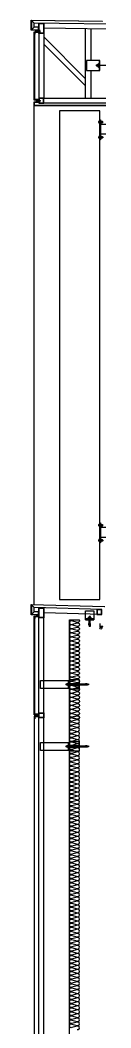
# Model space of a CAD drawing. Header units: millimetres. Extents: x 19868 to 801382, y -4805 to 85279.
# Drawn here: x 117258 to 117938, y 72079 to 82079 of the extents above; entities that cross this region are included whole.
import ezdxf

# ---------------------------------------------------------------- set-up
doc = ezdxf.new("R2010")
doc.units = ezdxf.units.MM
doc.header["$LTSCALE"] = 250
for name, pattern in [('CENTER', [50.8, 31.75, -6.35, 6.35, -6.35]), ('HIDDEN', [9.525, 6.35, -3.175]), ('HIDDEN2', [4.7625, 3.175, -1.5875])]:
    doc.linetypes.add(name, pattern=pattern)
for name, color, linetype in [('0-Sheet', 7, 'Continuous'), ('4', 4, 'Continuous'), ('A-ELE-4', 4, 'Continuous'), ('A-ELE-8', 8, 'Continuous'), ('A-ETC-8', 8, 'Continuous'), ('A-FIN', 6, 'Continuous'), ('A-FIN-9', 7, 'Continuous'), ('EXTRUSION', 7, 'Continuous'), ('fastener', 1, 'Continuous'), ('ISL', 251, 'Continuous'), ('S-TEEL', 4, 'Continuous'), ('SCREW', 1, 'Continuous')]:
    doc.layers.add(name, color=color, linetype=linetype)
pattern_1 = [(270, (11420.6058, 659.6988), (1.5875, -1.5875), [1.5875, -1.5875])]

# ---------------------------------------------------------------- blocks, each defined once
blk = doc.blocks.new('A$C632c858f')
at = {"layer": 'A-ETC-8'}
blk.add_arc((-3, 0), 24, 341.8248, 18.1752, dxfattribs=at)
blk.add_ellipse((34, 0), major_axis=(7.59, 0), ratio=0.987937, dxfattribs=at)
blk = doc.blocks.new('A$Cae507117')
at = {"layer": 'A-ETC-8'}
for points in [[(-50, 0), (-50, -50), (0, -50), (0, 0)], [(-46.8, -3.2), (-46.8, -46.8), (-3.2, -46.8), (-3.2, -3.2)]]:
    blk.add_lwpolyline(points, close=True, dxfattribs=at)
blk = doc.blocks.new('너트 M12')
for p, q in [((-9, 0), (9, 0)), ((-10, -9), (-10, -1)), ((9, -10), (-9, -10)), ((0, -8), (0, -1)), ((10, -1), (10, -9))]:
    blk.add_line(p, q)
for centre, start, end in [((-9, -1), 90, 180), ((-9, -9), 180, 270), ((9, -1), 0, 90), ((9, -9), 270, 0)]:
    blk.add_arc(centre, 0.5, start, end)
at = {"extrusion": (0, 0, -1)}
for centre, major_axis, ratio, start_param, end_param in [((-5, -1), (-4.75, 0.31), 0.185359, -0.024388, 3.141593), ((5, -1), (4.75, 0.31), 0.185108, 3.141593, 6.30754), ((-5, -9), (4.75, 0.31), 0.187111, 0, 3.166211), ((5, -9), (-4.75, 0.31), 0.185991, 3.117121, 6.283185)]:
    blk.add_ellipse(centre, major_axis=major_axis, ratio=ratio, start_param=start_param, end_param=end_param, dxfattribs=at)
blk = doc.blocks.new('A$C5ebcaad0')
at = {"layer": 'A-ETC-8'}
for p, q in [((-449, -225), (-214, -225)), ((-439, -220), (-439, -229)), ((-437, -219), (-437, -219)), ((-426, -220), (-437, -219)), ((-437, -231), (-426, -229)), ((-437, -231), (-437, -231)), ((-432, -220), (-432, -221)), ((-432, -229), (-432, -230)), ((-416, -219), (-431, -219)), ((-431, -222), (-429, -223)), ((-431, -228), (-429, -227)), ((-431, -231), (-416, -231)), ((-421, -224), (-428, -224)), ((-421, -226), (-428, -226)), ((-426, -220), (-412, -220)), ((-426, -229), (-412, -229)), ((-421, -223), (-421, -223)), ((-421, -227), (-421, -227)), ((-417, -227), (-417, -223)), ((-416, -219), (-413, -219)), ((-416, -231), (-413, -231)), ((-413, -219), (-413, -231)), ((-412, -231), (-412, -219)), ((-409, -219), (-412, -219)), ((-412, -231), (-409, -231)), ((-409, -231), (-409, -219)), ((-355, -219), (-409, -219)), ((-409, -231), (-355, -231)), ((-355, -219), (-246, -219)), ((-246, -231), (-355, -231)), ((-234, -219), (-226, -219)), ((-234, -220), (-224, -220)), ((-234, -229), (-224, -229)), ((-234, -231), (-226, -231)), ((-226, -231), (-226, -219)), ((-224, -220), (-226, -219)), ((-224, -229), (-226, -231)), ((-224, -229), (-224, -220))]:
    blk.add_line(p, q, dxfattribs=at)
for points in [[(-255, -180), (-255, -269), (-355, -269), (-355, -180)], [(34, -185), (-252, -185), (-252, -265), (34, -265)], [(-252, -265), (-246, -265), (-246, -185), (-252, -185)], [(-246, -210), (-246, -240), (-244, -240), (-244, -210)]]:
    blk.add_lwpolyline(points, close=True, dxfattribs=at)
blk.add_lwpolyline([(-252, -177), (-252, -272, -0.414214), (-253, -273), (-255, -273), (-255, -176), (-253, -176, -0.414214)], format="xyb", close=True, dxfattribs=at)
for centre, radius, start, end in [((-437, -220), 1.5, 90, 180), ((-437, -229), 1.5, 180, 270), ((-431, -220), 1, 90, 180), ((-431, -221), 1, 180, 236.3099), ((-431, -229), 1, 123.6901, 180), ((-431, -230), 1, 180, 270), ((-428, -221), 3, 236.3099, 270), ((-428, -229), 3, 90, 123.6901), ((-419, -223), 2, 90, 180), ((-421, -223), 0.5, 270, 0), ((-421, -227), 0.5, 0, 90), ((-419, -227), 2, 180, 270), ((-419, -223), 2, 0, 90), ((-419, -227), 2, 270, 0)]:
    blk.add_arc(centre, radius, start, end, dxfattribs=at)
at = {"layer": 'A-ETC-8', "xscale": -1, "rotation": 90}
blk.add_blockref('너트 M12', (-244, -225), dxfattribs=at)
blk = doc.blocks.new('PH-4-16')
at = {"layer": 'SCREW'}
for p, q in [((-2, 0), (-2, -1)), ((2, 0), (2, -2)), ((-2, -1), (-2, -1)), ((-2, -1), (-2, -1)), ((0, -1), (-2, -1)), ((0, -1), (-2, -1)), ((-2, -1), (-2, -2)), ((0, -1), (-2, -1)), ((0, -1), (-2, -1)), ((2, -2), (-2, -3)), ((2, -2), (-2, -2)), ((2, -2), (-2, -3)), ((2, -2), (-2, -2)), ((-2, -2), (-2, -2)), ((2, -3), (-2, -4)), ((2, -3), (-2, -4)), ((2, -3), (-2, -3)), ((2, -3), (-2, -4)), ((-2, -3), (-2, -3)), ((-2, -4), (-2, -3)), ((-2, -3), (-2, -3)), ((2, -4), (-2, -5)), ((2, -4), (-2, -5)), ((2, -4), (-2, -5)), ((-2, -4), (-2, -4)), ((2, -5), (-2, -5)), ((2, -5), (-2, -6)), ((-2, -5), (-2, -5)), ((-2, -5), (-2, -5)), ((-2, -5), (-2, -6)), ((2, -6), (-2, -6)), ((2, -6), (-2, -6)), ((2, -6), (-2, -6)), ((-2, -6), (-2, -6)), ((-2, -6), (-2, -6)), ((-2, -6), (-2, -7)), ((2, -7), (-2, -8)), ((2, -7), (-2, -8)), ((-2, -7), (-2, -8)), ((-2, -7), (-2, -7)), ((2, -7), (-2, -7)), ((2, -7), (-2, -7)), ((2, -8), (-2, -9)), ((2, -8), (-2, -9)), ((2, -8), (-2, -9)), ((2, -8), (-2, -8)), ((-2, -9), (-2, -8)), ((-2, -8), (-2, -8)), ((-2, -9), (-2, -9)), ((2, -9), (-2, -10)), ((2, -9), (-2, -10)), ((2, -9), (-2, -10)), ((-2, -9), (-2, -10)), ((2, -10), (-2, -10)), ((-2, -10), (-2, -10)), ((-2, -10), (-2, -10)), ((2, -10), (-2, -11)), ((2, -10), (-2, -11)), ((-2, -10), (-2, -11)), ((2, -11), (-2, -11)), ((2, -11), (-2, -11)), ((-2, -11), (-2, -11)), ((-2, -11), (-2, -11)), ((-2, -11), (-2, -14)), ((-2, -14), (-1, -14)), ((0, -16), (-2, -14)), ((-1, -13), (-1, -14)), ((-1, -14), (0, -16)), ((2, -14), (0, -12)), ((0, -16), (2, -14)), ((2, -2), (2, -3)), ((2, -2), (2, -2)), ((2, -2), (2, -2)), ((2, -3), (2, -4)), ((2, -3), (2, -3)), ((2, -3), (2, -3)), ((2, -4), (2, -4)), ((2, -4), (2, -5)), ((2, -5), (2, -5)), ((2, -6), (2, -5)), ((2, -6), (2, -6)), ((2, -6), (2, -7)), ((2, -7), (2, -7)), ((2, -7), (2, -7)), ((2, -7), (2, -8)), ((2, -8), (2, -8)), ((2, -8), (2, -8)), ((2, -8), (2, -9)), ((2, -9), (2, -10)), ((2, -9), (2, -9)), ((2, -10), (2, -10)), ((2, -10), (2, -10)), ((2, -11), (2, -11)), ((2, -11), (2, -14))]:
    blk.add_line(p, q, dxfattribs=at)
at = {"layer": 'SCREW', "color": 1, "linetype": 'CENTER'}
blk.add_line((0, 4), (0, -18), dxfattribs=at)
at = {"layer": 'SCREW', "linetype": 'HIDDEN2'}
blk.add_line((-2, -4), (-2, -5), dxfattribs=at)
at = {"layer": 'SCREW'}
blk.add_lwpolyline([(3, 1), (3, 0), (-3, 0), (-3, 1, -0.336479), (-3, 2, -0.138717), (3, 2, -0.336479)], format="xyb", close=True, dxfattribs=at)
blk.add_lwpolyline([(-3, 2), (-2, 2), (-2, 2), (-2, 2), (-2, 2), (-1, 2), (-1, 2), (-1, 2), (-1, 2), (-1, 2), (-1, 2), (0, 2), (0, 2), (-1, 1), (-1, 1), (-1, 1), (0, 1), (0, 1), (0, 1), (0, 1), (0, 1), (0, 1), (0, 1), (0, 1), (0, 1), (1, 1), (1, 1), (1, 1), (0, 2), (0, 2), (1, 2), (1, 2), (1, 2), (1, 2), (1, 2), (1, 2), (2, 2), (2, 2), (2, 2), (2, 2), (3, 2)], dxfattribs=at)
for centre, radius, start, end in [((-2, -1), 0.0931, 139.8661, 209.9246), ((-2, -2), 0.0931, 139.8661, 209.9246), ((-2, -4), 0.0931, 139.8661, 209.9246), ((-2, -5), 0.0931, 139.8661, 209.9246), ((-2, -6), 0.0931, 139.8661, 209.9246), ((-2, -7), 0.0931, 139.8661, 209.9246), ((-2, -9), 0.0931, 139.8661, 209.9246), ((-2, -10), 0.0931, 139.8661, 209.9246), ((-2, -11), 0.0931, 139.8661, 209.9246), ((0, -13), 0.815, 27.365, 180), ((0, -1), 0.0605, 310.7271, 69.3149), ((2, -2), 0.0931, 319.8661, 29.9246), ((2, -3), 0.0931, 319.8661, 29.9246), ((2, -4), 0.0931, 319.8661, 29.9246), ((2, -6), 0.0931, 319.8661, 29.9246), ((2, -7), 0.0931, 319.8661, 29.9246), ((2, -8), 0.0931, 319.8661, 29.9246), ((2, -9), 0.0931, 319.8661, 29.9246), ((2, -11), 0.0931, 319.8661, 29.9246)]:
    blk.add_arc(centre, radius, start, end, dxfattribs=at)
blk = doc.blocks.new('A$C2bd9863b')
at = {"layer": 'S-TEEL'}
h = blk.add_hatch(dxfattribs=at)
h.set_pattern_fill('DASH', color=1, scale=0.5, angle=90)
h.set_pattern_definition(pattern_1)
h.paths.add_polyline_path([(0, -294), (-6, -294), (-6, -306), (0, -306)])
h = blk.add_hatch(dxfattribs=at)
h.set_pattern_fill('DASH', color=1, scale=0.5, angle=90)
h.set_pattern_definition(pattern_1)
h.paths.add_polyline_path([(0, -294), (-6, -294), (-6, -306), (0, -306)])
at = {"layer": '0-Sheet', "color": 6, "const_width": 1}
blk.add_lwpolyline([(-605, 40), (-605, 120), (720, 101), (720, -23), (737, -32)], dxfattribs=at)
at = {"layer": 'A-ETC-8'}
for p, q in [((-650, 121), (-677, 147)), ((720, 101), (-650, 121)), ((-650, 80), (-650, 121)), ((-677, 53), (-650, 80)), ((-608, 80), (-650, 80)), ((-608, 53), (-608, 80)), ((-605, 19), (-605, -625, 0)), ((310, 57), (-555, 69)), ((-555, 19), (-555, -625, 0)), ((-555, -625, 0), (625, -625)), ((675, -675), (-555, -675, 0))]:
    blk.add_line(p, q, dxfattribs=at)
for points in [[(-605, 19), (-605, 119), (-555, 119), (-555, 19)], [(-602, 22), (-602, 116), (-558, 116), (-558, 22)]]:
    blk.add_lwpolyline(points, close=True, dxfattribs=at)
for points in [[(-642, 31), (-607, 31), (-607, 42), (-605, 42), (-605, 29), (-640, 29, -0.226541), (-644, 25), (-644, 11), (-646, 11), (-646, 27, 0.414214)], [(-642, -641), (-607, -641), (-607, -652), (-605, -652), (-605, -639), (-640, -639, 0.226541), (-644, -635), (-644, -621), (-646, -621), (-646, -637, -0.414214)]]:
    blk.add_lwpolyline(points, format="xyb", close=True, dxfattribs=at)
at = {"layer": 'A-ETC-8', "elevation": 0}
for points in [[(-140, -625), (-140, 63)], [(-90, 63), (-90, -250)], [(-90, -350), (-90, -625)]]:
    blk.add_lwpolyline(points, dxfattribs=at)
at = {"layer": 'A-ETC-8'}
for points in [[(-555, -16), (-140, -431)], [(-140, -502), (-555, -87)]]:
    blk.add_lwpolyline(points, dxfattribs=at)
at = {"layer": 'A-ETC-8', "elevation": 0}
for points in [[(-130, -350), (0, -350), (0, -250), (-130, -250)], [(0, -250), (-6, -250), (-6, -350), (0, -350)]]:
    blk.add_lwpolyline(points, close=True, dxfattribs=at)
at = {"layer": 'A-ETC-8'}
for centre in [(-657, 43), (-653, -653, 0)]:
    blk.add_arc(centre, 24, 341.8248, 18.1752, dxfattribs=at)
at = {"layer": 'A-ETC-8', "extrusion": (0, 0, -1)}
blk.add_ellipse((-620, 43), major_axis=(7.59, 0), ratio=0.987937, dxfattribs=at)
at = {"layer": 'A-ETC-8'}
blk.add_ellipse((-616, -653, 0), major_axis=(7.59, 0), ratio=0.987937, dxfattribs=at)
at = {"layer": 'A-FIN'}
blk.add_lwpolyline([(-609, -641), (-609, -645), (-650, -645), (-650, 35), (-611, 35), (-611, 31), (-646, 31), (-646, -641), (-609, -641)], close=True, dxfattribs=at)
at = {"layer": 'A-FIN-9'}
for p, q in [((-680, 50), (-680, 150)), ((-680, 150), (28, 140)), ((-677, 147), (-677, 53)), ((25, 137), (-677, 147)), ((-608, 50), (-680, 50)), ((-677, 53), (-605, 53)), ((-608, 43), (-608, 50)), ((-605, 43), (-608, 43)), ((-605, 53), (-605, 43))]:
    blk.add_line(p, q, dxfattribs=at)
for points in [[(673, -608), (673, -615), (700, -615), (700, -700), (-650, -700), (-650, -660), (-608, -660), (-608, -653)], [(673, -608), (673, -608), (670, -608), (670, -618), (697, -618), (697, -697), (-647, -697), (-647, -663), (-605, -663), (-605, -653), (-608, -653), (-608, -653)]]:
    blk.add_lwpolyline(points, dxfattribs=at)
at = {"layer": 'fastener'}
for p, q in [((129, -300), (-38, -300, 0)), ((-31, -296, 0), (-29, -294, 0)), ((-31, -296, 0), (-29, -294, 0)), ((-20, -296, 0), (-31, -296, 0)), ((-31, -296, 0), (-31, -304, 0)), ((-20, -296, 0), (-31, -296, 0)), ((-31, -296, 0), (-31, -304, 0)), ((-20, -294, 0), (-29, -294, 0)), ((-29, -294, 0), (-29, -306, 0)), ((-20, -294, 0), (-29, -294, 0)), ((-29, -294, 0), (-29, -306, 0)), ((-20, -304, 0), (-31, -304, 0)), ((-31, -304, 0), (-29, -306, 0)), ((-20, -304, 0), (-31, -304, 0)), ((-31, -304, 0), (-29, -306, 0)), ((-20, -306, 0), (-29, -306, 0)), ((-20, -306, 0), (-29, -306, 0))]:
    blk.add_line(p, q, dxfattribs=at)
at = {"layer": 'fastener', "color": 8, "linetype": 'HIDDEN'}
for p, q in [((-6, -294, 0), (0, -294)), ((0, -306), (-6, -306, 0))]:
    blk.add_line(p, q, dxfattribs=at)
at = {"layer": 'S-TEEL', "elevation": 0}
blk.add_lwpolyline([(-11, -280), (-6, -280), (-6, -320), (-11, -320)], close=True, dxfattribs=at)
at = {"layer": 'S-TEEL', "color": 1, "elevation": 0}
blk.add_lwpolyline([(0, -294), (-6, -294), (-6, -306), (0, -306)], close=True, dxfattribs=at)
blk.add_lwpolyline([(0, -294), (-6, -294), (-6, -306), (0, -306)], close=True, dxfattribs=at)
at = {"layer": 'A-ETC-8'}
blk.add_blockref('A$Cae507117', (-555, -625, 0), dxfattribs=at)
at = {"layer": 'EXTRUSION', "xscale": -1, "rotation": 90}
for p in [(-608, 46), (-607, -648)]:
    blk.add_blockref('PH-4-16', p, dxfattribs=at)
at = {"layer": 'EXTRUSION', "rotation": 90}
for p in [(-607, 38), (-608, -656)]:
    blk.add_blockref('PH-4-16', p, dxfattribs=at)
at = {"layer": 'fastener', "linetype": 'HIDDEN', "xscale": -1, "rotation": 270}
blk.add_blockref('너트 M12', (-11, -300, 0), dxfattribs=at)
blk.add_blockref('너트 M12', (-11, -300, 0), dxfattribs=at)
blk = doc.blocks.new('M12-STUD ANCHOR')
at = {"layer": 'A-ETC-8'}
for p, q in [((18, 34), (18, 41)), ((28, 30), (18, 31)), ((18, 28), (18, 31)), ((18, 31), (29, 31)), ((28, 27), (18, 28)), ((29, 42), (19, 42)), ((29, 32), (19, 32)), ((23, 48), (24, 49)), ((35, 48), (23, 48)), ((23, -21), (23, 48)), ((23, 34), (23, 41)), ((34, 49), (24, 49)), ((24, -21), (24, 49)), ((28, 27), (28, 30)), ((39, 28), (28, 28)), ((29, 54), (29, -56)), ((29, 42), (38, 42)), ((29, 32), (38, 32)), ((29, 29), (29, 32)), ((39, 31), (29, 32)), ((39, 28), (29, 29)), ((34, 49), (35, 48)), ((34, -21), (34, 49)), ((34, 34), (34, 41)), ((35, -21), (35, 48)), ((39, 28), (39, 31)), ((40, 34), (40, 41)), ((21, -39), (22, -21)), ((29, -39), (21, -39)), ((22, -21), (24, -21)), ((23, -18), (35, -18)), ((23, -39), (23, -48)), ((23, -41), (35, -41)), ((23, -42), (35, -42)), ((23, -48), (29, -48)), ((29, -51), (23, -48)), ((29, -21), (25, -21)), ((26, -32), (32, -26)), ((26, -33), (32, -26)), ((31, -36), (28, -36)), ((31, -36), (28, -36)), ((36, -21), (29, -21)), ((31, -39), (29, -39)), ((29, -51), (35, -48)), ((35, -48), (29, -48)), ((32, -39), (37, -39)), ((35, -39), (35, -48)), ((37, -39), (36, -21))]:
    blk.add_line(p, q, dxfattribs=at)
for centre, radius, start, end in [((19, 41), 1.47, 90, 180), ((19, 34), 1.47, 180, 270), ((22, 41), 1.47, 360, 90), ((22, 34), 1.47, 270, 360), ((25, 41), 1.47, 90, 180), ((25, 34), 1.47, 180, 270), ((33, 41), 1.47, 360, 90), ((33, 34), 1.47, 270, 360), ((36, 41), 1.47, 90, 180), ((36, 34), 1.47, 180, 270), ((38, 41), 1.47, 360, 90), ((38, 34), 1.47, 270, 360), ((28, -22), 3.6, 161.9622, 315), ((28, -22), 3.12, 159.0667, 315), ((28, -34), 2.4, 135, 270), ((28, -34), 1.92, 135, 270), ((31, -25), 1.2, 315, 135), ((31, -25), 1.68, 315, 135), ((31, -38), 1.2, 270, 90), ((31, -38), 1.68, 314.4153, 90)]:
    blk.add_arc(centre, radius, start, end, dxfattribs=at)
blk = doc.blocks.new('A$C7453124a')
at = {"layer": 'A-ETC-8'}
for points in [[(-40, 88), (40, 88), (40, 0), (-40, 0)], [(-40, 8), (-40, 0), (40, 0), (40, 8)], [(-20, 8), (20, 8), (20, 12), (-20, 12)]]:
    blk.add_lwpolyline(points, close=True, dxfattribs=at)
blk.add_blockref('M12-STUD ANCHOR', (-29, -16), dxfattribs=at)
blk = doc.blocks.new('A$C74a2a393')
at = {"layer": 'A-ETC-8'}
for points in [[(-50, -100), (-50, 0), (0, 0), (0, -100)], [(-46.8, -96.8), (-46.8, -3.2), (-3.2, -3.2), (-3.2, -96.8)]]:
    blk.add_lwpolyline(points, close=True, dxfattribs=at)
blk = doc.blocks.new('A$Cfc30cc22')
at = {"layer": 'A-ETC-8'}
for p, q in [((-650, 120), (-677, 147)), ((20, 101), (-650, 120)), ((-650, 80), (-650, 120)), ((-677, 53), (-650, 80)), ((-608, 80), (-650, 80)), ((-608, 53), (-608, 80)), ((19, 51), (-555, 68))]:
    blk.add_line(p, q, dxfattribs=at)
blk.add_lwpolyline([(-642, 31), (-607, 31), (-607, 42), (-605, 42), (-605, 29), (-640, 29, -0.226541), (-644, 25), (-644, 11), (-646, 11), (-646, 27, 0.414214)], format="xyb", close=True, dxfattribs=at)
blk.add_lwpolyline([(0, -70), (30, -70), (30, -67), (3, -67), (3, -40), (0, -40)], close=True, dxfattribs=at)
blk.add_ellipse((10, -84), major_axis=(0, 10), ratio=0.999542, dxfattribs=at)
at = {"layer": 'A-FIN-9'}
for p, q in [((-680, 50), (-680, 150)), ((-680, 150), (50, 130)), ((47, 127), (-677, 147)), ((-677, 147), (-677, 53)), ((-608, 50), (-680, 50)), ((-677, 53), (-605, 53)), ((-608, 43), (-608, 50)), ((-605, 43), (-608, 43)), ((-605, 53), (-605, 43))]:
    blk.add_line(p, q, dxfattribs=at)
at = {"layer": 'A-ETC-8'}
for name, p in [('A$C74a2a393', (-555, 118)), ('A$Cae507117', (20, 101)), ('A$C7453124a', (-100, 0))]:
    blk.add_blockref(name, p, dxfattribs=at)
at = {"layer": 'A-ETC-8', "xscale": -1, "rotation": 180}
blk.add_blockref('A$C632c858f', (-650, 43), dxfattribs=at)
blk = doc.blocks.new('A$C96fbabe3')
at = {"layer": '4', "transparency": 33554687}
h = blk.add_hatch(dxfattribs=at)
h.set_pattern_fill('JIS_LC_20A', color=8, scale=2)
h.set_pattern_definition([(225, (7959.104, -271.924), (28.28427, -28.28427), []), (225, (7957.104, -271.924), (28.28427, -28.28427), [])])
h.paths.add_polyline_path([(-125, 165), (-119, 165), (-119, -35), (-125, -35)])
h = blk.add_hatch(dxfattribs=at)
h.set_pattern_fill('JIS_LC_20A', color=8, scale=2, angle=360)
h.set_pattern_definition([(225, (7939.104, -282.19), (28.28427, -28.28427), []), (225, (7937.104, -282.19), (28.28427, -28.28427), [])])
h.paths.add_polyline_path([(25, 0), (125, 0), (125, 6), (25, 6)])
at = {"layer": 'fastener'}
for p, q in [((-90, 140), (-140, 140)), ((-135, 136), (-135, 144)), ((-127, 149), (-134, 149)), ((-134, 140), (-127, 140)), ((-127, 130), (-134, 130)), ((-127, 130), (-127, 149)), ((-127, 146), (-119, 146, 0)), ((-127, 134), (-119, 134, 0)), ((-117, 151, 0), (-110, 151, 0)), ((-117, 145, 0), (-110, 145, 0)), ((-117, 135, 0), (-110, 135, 0)), ((-117, 129, 0), (-110, 129, 0)), ((-109, 148, 0), (-109, 132, 0)), ((-97, 146, 0), (-109, 146, 0)), ((-97, 134, 0), (-109, 134, 0)), ((-97, 134), (-97, 146)), ((-97, 146), (-95, 144)), ((-97, 134), (-95, 136)), ((-95, 136), (-95, 144)), ((-117, 1, 0), (-110, 1, 0)), ((-90, -10), (-140, -10)), ((-135, -6), (-135, -14)), ((-127, 0), (-134, 0)), ((-134, -10), (-127, -10)), ((-127, -19), (-134, -19)), ((-127, 0), (-127, -19)), ((-127, -4), (-119, -4, 0)), ((-127, -16), (-119, -16, 0)), ((-117, -5, 0), (-110, -5, 0)), ((-117, -15, 0), (-110, -15, 0)), ((-117, -21, 0), (-110, -21, 0)), ((-109, -18, 0), (-109, -2, 0)), ((-97, -4, 0), (-109, -4, 0)), ((-97, -16, 0), (-109, -16, 0)), ((-97, -4), (-97, -16)), ((-97, -4), (-95, -6)), ((-97, -16), (-95, -14)), ((-95, -6), (-95, -14))]:
    blk.add_line(p, q, dxfattribs=at)
at = {"layer": 'fastener', "elevation": 0}
for points in [[(-119, 128), (-117, 128), (-117, 152), (-119, 152), (-119, 128)], [(-119, 2), (-117, 2), (-117, -22), (-119, -22), (-119, 2)]]:
    blk.add_lwpolyline(points, dxfattribs=at)
at = {"layer": 'fastener'}
for centre, radius, start, end in [((-124, 145), 11.8, 156.2227, 203.7773), ((-124, 135), 11.8, 156.2227, 203.7773), ((-113, 148, 0), 3.88, 315.2164, 44.7836), ((-123, 140, 0), 13.9, 336.8008, 23.1992), ((-113, 132, 0), 3.88, 315.2164, 44.7836), ((-113, -2, 0), 3.88, 315.2164, 44.7836), ((-124, -5), 11.8, 156.2227, 203.7773), ((-124, -15), 11.8, 156.2227, 203.7773), ((-123, -10, 0), 13.9, 336.8008, 23.1992), ((-113, -18, 0), 3.88, 315.2164, 44.7836)]:
    blk.add_arc(centre, radius, start, end, dxfattribs=at)
at = {"layer": 'S-TEEL'}
for points in [[(-125, 165), (-119, 165), (-119, -35), (-125, -35)], [(25, 0), (125, 0), (125, 80), (25, 80)], [(25, 0), (125, 0), (125, 6), (25, 6)]]:
    blk.add_lwpolyline(points, close=True, dxfattribs=at)
blk.add_lwpolyline([(25, 20), (-119, 20), (-119, 120), (141, 120), (141, 20), (125, 20)], dxfattribs=at)
at = {"layer": 'S-TEEL', "color": 1}
for centre, radius, start, end in [((-119, 120), 3, 0, 90), ((-119, 120), 2, 0, 90), ((-119, 120), 1, 0, 90), ((-119, 20), 3, 270, 0), ((-119, 20), 1, 270, 0), ((-119, 20), 2, 270, 0), ((25, 73), 3, 90, 270), ((25, 70), 3, 150, 270), ((25, 67), 3, 150, 270), ((25, 64), 3, 150, 270), ((25, 61), 3, 150, 270), ((25, 58), 3, 150, 270), ((25, 55), 3, 150, 270), ((25, 52), 3, 150, 270), ((25, 49), 3, 150, 270), ((25, 46), 3, 150, 270), ((25, 0), 3, 90, 180), ((25, 0), 2, 90, 180), ((25, 0), 1, 90, 180), ((32, 80), 3, 0, 180), ((32, 0), 3, 0, 180), ((35, 80), 3, 0, 120), ((35, 0), 3, 0, 120), ((38, 80), 3, 0, 120), ((38, 0), 3, 0, 120), ((41, 80), 3, 0, 120), ((41, 0), 3, 0, 120), ((44, 80), 3, 0, 120), ((44, 0), 3, 0, 120), ((47, 80), 3, 0, 120), ((47, 0), 3, 0, 120), ((50, 80), 3, 0, 120), ((50, 0), 3, 0, 120), ((53, 80), 3, 0, 120), ((53, 0), 3, 0, 120), ((56, 80), 3, 0, 120), ((56, 0), 3, 0, 120), ((59, 80), 3, 0, 120), ((59, 0), 3, 0, 120), ((62, 80), 3, 0, 120), ((62, 0), 3, 0, 120), ((65, 80), 3, 0, 120), ((65, 0), 3, 0, 120), ((68, 80), 3, 0, 120), ((68, 0), 3, 0, 120), ((71, 80), 3, 0, 120), ((71, 0), 3, 0, 120), ((74, 80), 3, 0, 120), ((74, 0), 3, 0, 120), ((77, 80), 3, 0, 120), ((77, 0), 3, 0, 120), ((80, 80), 3, 0, 120), ((80, 0), 3, 0, 120), ((83, 80), 3, 0, 120), ((83, 0), 3, 0, 120), ((86, 80), 3, 0, 120), ((86, 0), 3, 0, 120), ((89, 80), 3, 0, 120), ((89, 0), 3, 0, 120), ((92, 80), 3, 0, 120), ((92, 0), 3, 0, 120), ((95, 80), 3, 0, 120), ((95, 0), 3, 0, 120), ((98, 80), 3, 0, 120), ((98, 0), 3, 0, 120), ((101, 80), 3, 0, 120), ((101, 0), 3, 0, 120), ((104, 80), 3, 0, 120), ((104, 0), 3, 0, 120), ((107, 80), 3, 0, 120), ((107, 0), 3, 0, 120), ((110, 80), 3, 0, 120), ((110, 0), 3, 0, 120), ((113, 80), 3, 0, 120), ((113, 0), 3, 0, 120), ((116, 80), 3, 0, 120), ((116, 0), 3, 0, 120), ((119, 80), 3, 0, 120), ((119, 0), 3, 0, 120), ((125, 73), 3, 270, 90), ((125, 70), 3, 270, 30), ((125, 67), 3, 270, 30), ((125, 64), 3, 270, 30), ((125, 61), 3, 270, 30), ((125, 58), 3, 270, 30), ((125, 55), 3, 270, 30), ((125, 52), 3, 270, 30), ((125, 49), 3, 270, 30), ((125, 46), 3, 270, 30), ((125, 0), 3, 0, 90), ((125, 0), 2, 0, 90), ((125, 0), 1, 0, 90)]:
    blk.add_arc(centre, radius, start, end, dxfattribs=at)
blk = doc.blocks.new('A$Cb620ea58')
at = {"layer": 'A-ELE-4', "elevation": 0}
blk.add_lwpolyline([(-944, 2610), (-1344, 2610), (-1344, -2240), (-944, -2240)], close=True, dxfattribs=at)
at = {"layer": 'A-ELE-8'}
blk.add_line((-1594, -2290, 0), (-1594, 2660, 0), dxfattribs=at)
at = {"layer": 'S-TEEL'}
for p in [(-819, 2357, 0), (-819, -1643, 0)]:
    blk.add_blockref('A$C96fbabe3', p, dxfattribs=at)

msp = doc.modelspace()

# ---------------------------------------------------------------- linework, layer by layer
at = {"layer": 'A-ETC-8'}
for p, q in [((117333.2, 51528.9, 0), (117333.2, 76146.7)), ((117383.2, 51528.9, 0), (117383.2, 76146.7))]:
    msp.add_line(p, q, dxfattribs=at)
for points in [[(117296.2, 75190.4), (117331.2, 75190.4), (117331.2, 75179.4), (117333.2, 75179.4), (117333.2, 75192.4), (117297.9, 75192.4, 0.2265409), (117294.2, 75196.1), (117294.2, 75210.8), (117292.2, 75210.8), (117292.2, 75194.4, -0.4142136)], [(117296.2, 75167.4), (117331.2, 75167.4), (117331.2, 75178.4), (117333.2, 75178.4), (117333.2, 75165.4), (117297.9, 75165.4, -0.2265409), (117294.2, 75161.8), (117294.2, 75147.1), (117292.2, 75147.1), (117292.2, 75163.4, 0.4142136)]]:
    msp.add_lwpolyline(points, format="xyb", close=True, dxfattribs=at)
at = {"layer": 'A-FIN'}
for points in [[(117329.2, 75190.4), (117329.2, 75186.4), (117288.2, 75186.4), (117288.2, 76163.9), (117331.2, 76163.9), (117331.2, 76159.9), (117292.2, 76159.9), (117292.2, 75190.4), (117329.2, 75190.4)], [(117329.2, 75167.4), (117329.2, 75171.4), (117288.2, 75171.4), (117288.2, 71186.4), (117329.2, 71186.4), (117329.2, 71190.4), (117292.2, 71190.4), (117292.2, 75167.4), (117329.2, 75167.4)]]:
    msp.add_lwpolyline(points, close=True, dxfattribs=at)
at = {"layer": 'ISL'}
msp.add_lwpolyline([(117638.2, 51518.9), (117638.2, 76128.9), (117738.2, 76128.9)], dxfattribs=at)
for points in [[(117735.3, 76128.9, -0.7017715), (117714, 76101.3), (117662.4, 76116.7, 0.5092668), (117638.2, 76099, 0.5092668), (117662.4, 76081.3), (117714, 76096.7, -1.3725934), (117714, 76061.3), (117662.4, 76076.7, 0.5092668), (117638.2, 76059, 0.5092668), (117662.4, 76041.3), (117714, 76056.7, -1.3725934), (117714, 76021.3), (117662.4, 76036.7, 0.5092668), (117638.2, 76019, 0.5092668), (117662.4, 76001.3), (117714, 76016.7, -1.3725934), (117714, 75981.3), (117662.4, 75996.7, 0.5092668), (117638.2, 75979, 0.5092668), (117662.4, 75961.3), (117714, 75976.7, -1.3725934), (117714, 75941.3), (117662.4, 75956.7, 0.5092668), (117638.2, 75939, 0.5092668), (117662.4, 75921.3), (117714, 75936.7, -1.3725934), (117714, 75901.3), (117662.4, 75916.7, 0.5092668), (117638.2, 75899, 0.5092668), (117662.4, 75881.3), (117714, 75896.7, -1.3725934), (117714, 75861.3), (117662.4, 75876.7, 0.5092668), (117638.2, 75859, 0.5092668), (117662.4, 75841.3), (117714, 75856.7, -1.3725934), (117714, 75821.3), (117662.4, 75836.7, 0.5092668), (117638.2, 75819, 0.5092668), (117662.4, 75801.3), (117714, 75816.7, -1.3725934), (117714, 75781.3), (117662.4, 75796.7, 0.5092668), (117638.2, 75779, 0.5092668), (117662.4, 75761.3), (117714, 75776.7, -1.3725934), (117714, 75741.3), (117662.4, 75756.7, 0.5092668), (117638.2, 75739, 0.5092668), (117662.4, 75721.3), (117714, 75736.7, -1.3725934), (117714, 75701.3), (117662.4, 75716.7, 0.5092668), (117638.2, 75699, 0.5092668), (117662.4, 75681.3), (117714, 75696.7, -1.3725934), (117714, 75661.3), (117662.4, 75676.7, 0.5092668), (117638.2, 75659, 0.5092668), (117662.4, 75641.3), (117714, 75656.7, -1.3725934), (117714, 75621.3), (117662.4, 75636.7, 0.5092668), (117638.2, 75619, 0.5092668), (117662.4, 75601.3), (117714, 75616.7, -1.3725934), (117714, 75581.3), (117662.4, 75596.7, 0.5092668), (117638.2, 75579, 0.5092668), (117662.4, 75561.3), (117714, 75576.7, -1.3725934), (117714, 75541.3), (117662.4, 75556.7, 0.5092668), (117638.2, 75539, 0.5092668), (117662.4, 75521.3), (117714, 75536.7, -1.3725934), (117714, 75501.3), (117662.4, 75516.7, 0.5092668), (117638.2, 75499, 0.5092668), (117662.4, 75481.3), (117714, 75496.7, -1.3725934), (117714, 75461.3), (117662.4, 75476.7, 0.5092668), (117638.2, 75459, 0.5092668), (117662.4, 75441.3), (117714, 75456.7, -1.3725934), (117714, 75421.3), (117662.4, 75436.7, 0.5092668), (117638.2, 75419, 0.5092668), (117662.4, 75401.3), (117714, 75416.7, -1.3725934), (117714, 75381.3), (117662.4, 75396.7, 0.5092668), (117638.2, 75379, 0.5092668), (117662.4, 75361.3), (117714, 75376.7, -1.3725934), (117714, 75341.3), (117662.4, 75356.7, 0.5092668), (117638.2, 75339, 0.5092668), (117662.4, 75321.3), (117714, 75336.7, -1.3725934), (117714, 75301.3), (117662.4, 75316.7, 0.5092668), (117638.2, 75299, 0.5092668), (117662.4, 75281.3), (117714, 75296.7, -1.3725934), (117714, 75261.3), (117662.4, 75276.7, 0.5092668), (117638.2, 75259, 0.5092668), (117662.4, 75241.3), (117714, 75256.7, -1.3725934), (117714, 75221.3), (117662.4, 75236.7, 0.5092668), (117638.2, 75219, 0.5092668), (117662.4, 75201.3), (117714, 75216.7, -1.3725934), (117714, 75181.3), (117662.4, 75196.7, 0.5092668), (117638.2, 75179, 0.5092668), (117662.4, 75161.3), (117714, 75176.7, -1.3725934), (117714, 75141.3), (117662.4, 75156.7, 0.5092668), (117638.2, 75139)], [(117641.2, 76128.9, 0.3399319), (117662.4, 76121.3), (117688, 76128.9)], [(117714, 72061.3, 1.3725934), (117714, 72096.6), (117662.4, 72081.3, -0.5092668), (117638.2, 72099, -0.5092668), (117662.4, 72116.6), (117714, 72101.3, 1.3725934), (117714, 72136.6), (117662.4, 72121.3, -0.5092668), (117638.2, 72139, -0.5092668), (117662.4, 72156.6), (117714, 72141.3, 1.3725934), (117714, 72176.6), (117662.4, 72161.3, -0.5092668), (117638.2, 72179, -0.5092668), (117662.4, 72196.6), (117714, 72181.3, 1.3725934), (117714, 72216.6), (117662.4, 72201.3, -0.5092668), (117638.2, 72219, -0.5092668), (117662.4, 72236.6), (117714, 72221.3, 1.3725934), (117714, 72256.6), (117662.4, 72241.3, -0.5092668), (117638.2, 72259, -0.5092668), (117662.4, 72276.6), (117714, 72261.3, 1.3725934), (117714, 72296.6), (117662.4, 72281.3, -0.5092668), (117638.2, 72299, -0.5092668), (117662.4, 72316.6), (117714, 72301.3, 1.3725934), (117714, 72336.6), (117662.4, 72321.3, -0.5092668), (117638.2, 72339, -0.5092668), (117662.4, 72356.6), (117714, 72341.3, 1.3725934), (117714, 72376.6), (117662.4, 72361.3, -0.5092668), (117638.2, 72379, -0.5092668), (117662.4, 72396.6), (117714, 72381.3, 1.3725934), (117714, 72416.6), (117662.4, 72401.3, -0.5092668), (117638.2, 72419, -0.5092668), (117662.4, 72436.6), (117714, 72421.3, 1.3725934), (117714, 72456.6), (117662.4, 72441.3, -0.5092668), (117638.2, 72459, -0.5092668), (117662.4, 72476.6), (117714, 72461.3, 1.3725934), (117714, 72496.6), (117662.4, 72481.3, -0.5092668), (117638.2, 72499, -0.5092668), (117662.4, 72516.6), (117714, 72501.3, 1.3725934), (117714, 72536.6), (117662.4, 72521.3, -0.5092668), (117638.2, 72539, -0.5092668), (117662.4, 72556.6), (117714, 72541.3, 1.3725934), (117714, 72576.6), (117662.4, 72561.3, -0.5092668), (117638.2, 72579, -0.5092668), (117662.4, 72596.6), (117714, 72581.3, 1.3725934), (117714, 72616.6), (117662.4, 72601.3, -0.5092668), (117638.2, 72619, -0.5092668), (117662.4, 72636.6), (117714, 72621.3, 1.3725934), (117714, 72656.6), (117662.4, 72641.3, -0.5092668), (117638.2, 72659, -0.5092668), (117662.4, 72676.6), (117714, 72661.3, 1.3725934), (117714, 72696.6), (117662.4, 72681.3, -0.5092668), (117638.2, 72699, -0.5092668), (117662.4, 72716.6), (117714, 72701.3, 1.3725934), (117714, 72736.6), (117662.4, 72721.3, -0.5092668), (117638.2, 72739, -0.5092668), (117662.4, 72756.6), (117714, 72741.3, 1.3725934), (117714, 72776.6), (117662.4, 72761.3, -0.5092668), (117638.2, 72779, -0.5092668), (117662.4, 72796.6), (117714, 72781.3, 1.3725934), (117714, 72816.6), (117662.4, 72801.3, -0.5092668), (117638.2, 72819, -0.5092668), (117662.4, 72836.6), (117714, 72821.3, 1.3725934), (117714, 72856.6), (117662.4, 72841.3, -0.5092668), (117638.2, 72859, -0.5092668), (117662.4, 72876.6), (117714, 72861.3, 1.3725934), (117714, 72896.6), (117662.4, 72881.3, -0.5092668), (117638.2, 72899, -0.5092668), (117662.4, 72916.6), (117714, 72901.3, 1.3725934), (117714, 72936.6), (117662.4, 72921.3, -0.5092668), (117638.2, 72939, -0.5092668), (117662.4, 72956.6), (117714, 72941.3, 1.3725934), (117714, 72976.6), (117662.4, 72961.3, -0.5092668), (117638.2, 72979, -0.5092668), (117662.4, 72996.6), (117714, 72981.3, 1.3725934), (117714, 73016.6), (117662.4, 73001.3, -0.5092668), (117638.2, 73019, -0.5092668), (117662.4, 73036.6), (117714, 73021.3, 1.3725934), (117714, 73056.6), (117662.4, 73041.3, -0.5092668), (117638.2, 73059, -0.5092668), (117662.4, 73076.6), (117714, 73061.3, 1.3725934), (117714, 73096.6), (117662.4, 73081.3, -0.5092668), (117638.2, 73099, -0.5092668), (117662.4, 73116.6), (117714, 73101.3, 1.3725934), (117714, 73136.6), (117662.4, 73121.3, -0.5092668), (117638.2, 73139, -0.5092668), (117662.4, 73156.6), (117714, 73141.3, 1.3725934), (117714, 73176.6), (117662.4, 73161.3, -0.5092668), (117638.2, 73179, -0.5092668), (117662.4, 73196.6), (117714, 73181.3, 1.3725934), (117714, 73216.6), (117662.4, 73201.3, -0.5092668), (117638.2, 73219, -0.5092668), (117662.4, 73236.6), (117714, 73221.3, 1.3725934), (117714, 73256.6), (117662.4, 73241.3, -0.5092668), (117638.2, 73259, -0.5092668), (117662.4, 73276.6), (117714, 73261.3, 1.3725934), (117714, 73296.6), (117662.4, 73281.3, -0.5092668), (117638.2, 73299, -0.5092668), (117662.4, 73316.6), (117714, 73301.3, 1.3725934), (117714, 73336.6), (117662.4, 73321.3, -0.5092668), (117638.2, 73339, -0.5092668), (117662.4, 73356.6), (117714, 73341.3, 1.3725934), (117714, 73376.6), (117662.4, 73361.3, -0.5092668), (117638.2, 73379, -0.5092668), (117662.4, 73396.6), (117714, 73381.3, 1.3725934), (117714, 73416.6), (117662.4, 73401.3, -0.5092668), (117638.2, 73419, -0.5092668), (117662.4, 73436.6), (117714, 73421.3, 1.3725934), (117714, 73456.6), (117662.4, 73441.3, -0.5092668), (117638.2, 73459, -0.5092668), (117662.4, 73476.6), (117714, 73461.3, 1.3725934), (117714, 73496.6), (117662.4, 73481.3, -0.5092668), (117638.2, 73499, -0.5092668), (117662.4, 73516.6), (117714, 73501.3, 1.3725934), (117714, 73536.6), (117662.4, 73521.3, -0.5092668), (117638.2, 73539, -0.5092668), (117662.4, 73556.6), (117714, 73541.3, 1.3725934), (117714, 73576.6), (117662.4, 73561.3, -0.5092668), (117638.2, 73579, -0.5092668), (117662.4, 73596.6), (117714, 73581.3, 1.3725934), (117714, 73616.6), (117662.4, 73601.3, -0.5092668), (117638.2, 73619, -0.5092668), (117662.4, 73636.6), (117714, 73621.3, 1.3725934), (117714, 73656.6), (117662.4, 73641.3, -0.5092668), (117638.2, 73659, -0.5092668), (117662.4, 73676.6), (117714, 73661.3, 1.3725934), (117714, 73696.6), (117662.4, 73681.3, -0.5092668), (117638.2, 73699, -0.5092668), (117662.4, 73716.6), (117714, 73701.3, 1.3725934), (117714, 73736.6), (117662.4, 73721.3, -0.5092668), (117638.2, 73739, -0.5092668), (117662.4, 73756.6), (117714, 73741.3, 1.3725934), (117714, 73776.6), (117662.4, 73761.3, -0.5092668), (117638.2, 73779, -0.5092668), (117662.4, 73796.6), (117714, 73781.3, 1.3725934), (117714, 73816.6), (117662.4, 73801.3, -0.5092668), (117638.2, 73819, -0.5092668), (117662.4, 73836.6), (117714, 73821.3, 1.3725934), (117714, 73856.6), (117662.4, 73841.3, -0.5092668), (117638.2, 73859, -0.5092668), (117662.4, 73876.6), (117714, 73861.3, 1.3725934), (117714, 73896.6), (117662.4, 73881.3, -0.5092668), (117638.2, 73899, -0.5092668), (117662.4, 73916.6), (117714, 73901.3, 1.3725934), (117714, 73936.6), (117662.4, 73921.3, -0.5092668), (117638.2, 73939, -0.5092668), (117662.4, 73956.6), (117714, 73941.3, 1.3725934), (117714, 73976.6), (117662.4, 73961.3, -0.5092668), (117638.2, 73979, -0.5092668), (117662.4, 73996.6), (117714, 73981.3, 1.3725934), (117714, 74016.6), (117662.4, 74001.3, -0.5092668), (117638.2, 74019, -0.5092668), (117662.4, 74036.6), (117714, 74021.3, 1.3725934), (117714, 74056.6), (117662.4, 74041.3, -0.5092668), (117638.2, 74059, -0.5092668), (117662.4, 74076.6), (117714, 74061.3, 1.3725934), (117714, 74096.6), (117662.4, 74081.3, -0.5092668), (117638.2, 74099, -0.5092668), (117662.4, 74116.6), (117714, 74101.3, 1.3725934), (117714, 74136.6), (117662.4, 74121.3, -0.5092668), (117638.2, 74139, -0.5092668), (117662.4, 74156.6), (117714, 74141.3, 1.3725934), (117714, 74176.6), (117662.4, 74161.3, -0.5092668), (117638.2, 74179, -0.5092668), (117662.4, 74196.6), (117714, 74181.3, 1.3725934), (117714, 74216.6), (117662.4, 74201.3, -0.5092668), (117638.2, 74219, -0.5092668), (117662.4, 74236.6), (117714, 74221.3, 1.3725934), (117714, 74256.6), (117662.4, 74241.3, -0.5092668), (117638.2, 74259, -0.5092668), (117662.4, 74276.6), (117714, 74261.3, 1.3725934), (117714, 74296.6), (117662.4, 74281.3, -0.5092668), (117638.2, 74299, -0.5092668), (117662.4, 74316.6), (117714, 74301.3, 1.3725934), (117714, 74336.6), (117662.4, 74321.3, -0.5092668), (117638.2, 74339, -0.5092668), (117662.4, 74356.6), (117714, 74341.3, 1.3725934), (117714, 74376.6), (117662.4, 74361.3, -0.5092668), (117638.2, 74379, -0.5092668), (117662.4, 74396.6), (117714, 74381.3, 1.3725934), (117714, 74416.6), (117662.4, 74401.3, -0.5092668), (117638.2, 74419, -0.5092668), (117662.4, 74436.6), (117714, 74421.3, 1.3725934), (117714, 74456.6), (117662.4, 74441.3, -0.5092668), (117638.2, 74459, -0.5092668), (117662.4, 74476.6), (117714, 74461.3, 1.3725934), (117714, 74496.6), (117662.4, 74481.3, -0.5092668), (117638.2, 74499, -0.5092668), (117662.4, 74516.6), (117714, 74501.3, 1.3725934), (117714, 74536.6), (117662.4, 74521.3, -0.5092668), (117638.2, 74539, -0.5092668), (117662.4, 74556.6), (117714, 74541.3, 1.3725934), (117714, 74576.6), (117662.4, 74561.3, -0.5092668), (117638.2, 74579, -0.5092668), (117662.4, 74596.6), (117714, 74581.3, 1.3725934), (117714, 74616.6), (117662.4, 74601.3, -0.5092668), (117638.2, 74619, -0.5092668), (117662.4, 74636.6), (117714, 74621.3, 1.3725934), (117714, 74656.6), (117662.4, 74641.3, -0.5092668), (117638.2, 74659, -0.5092668), (117662.4, 74676.6), (117714, 74661.3, 1.3725934), (117714, 74696.6), (117662.4, 74681.3, -0.5092668), (117638.2, 74699, -0.5092668), (117662.4, 74716.6), (117714, 74701.3, 1.3725934), (117714, 74736.6), (117662.4, 74721.3, -0.5092668), (117638.2, 74739, -0.5092668), (117662.4, 74756.6), (117714, 74741.3, 1.3725934), (117714, 74776.6), (117662.4, 74761.3, -0.5092668), (117638.2, 74779, -0.5092668), (117662.4, 74796.6), (117714, 74781.3, 1.3725934), (117714, 74816.6), (117662.4, 74801.3, -0.5092668), (117638.2, 74819, -0.5092668), (117662.4, 74836.6), (117714, 74821.3, 1.3725934), (117714, 74856.6), (117662.4, 74841.3, -0.5092668), (117638.2, 74859, -0.5092668), (117662.4, 74876.6), (117714, 74861.3, 1.3725934), (117714, 74896.6), (117662.4, 74881.3, -0.5092668), (117638.2, 74899, -0.5092668), (117662.4, 74916.7), (117714, 74901.3, 1.3725934), (117714, 74936.7), (117662.4, 74921.3, -0.5092668), (117638.2, 74939, -0.5092668), (117662.4, 74956.7), (117714, 74941.3, 1.3725934), (117714, 74976.7), (117662.4, 74961.3, -0.5092668), (117638.2, 74979, -0.5092668), (117662.4, 74996.7), (117714, 74981.3, 1.3725934), (117714, 75016.7), (117662.4, 75001.3, -0.5092668), (117638.2, 75019, -0.5092668), (117662.4, 75036.7), (117714, 75021.3, 1.3725934), (117714, 75056.7), (117662.4, 75041.3, -0.5092668), (117638.2, 75059, -0.5092668), (117662.4, 75076.7), (117714, 75061.3, 1.3725934), (117714, 75096.7), (117662.4, 75081.3, -0.5092668), (117638.2, 75099, -0.5092668), (117662.4, 75116.7), (117714, 75101.3, 1.3725934), (117714, 75136.7), (117662.4, 75121.3, -0.5092668), (117638.2, 75139, -0.5092668), (117662.4, 75156.7), (117714, 75141.3, 1.3725934), (117714, 75176.7), (117662.4, 75161.3, -0.5092668), (117638.2, 75179)]]:
    msp.add_lwpolyline(points, format="xyb", dxfattribs=at)

# ---------------------------------------------------------------- block references
at = {"layer": 'A-ETC-8', "xscale": -1}
for p in [(117383.2, 75711.4), (117383.2, 75096.4)]:
    msp.add_blockref('A$C5ebcaad0', p, dxfattribs=at)
at = {"layer": 'A-ETC-8', "xscale": -1, "rotation": 180}
msp.add_blockref('A$Cae507117', (117383.2, 75153.9), dxfattribs=at)
at = {"layer": 'A-ETC-8'}
msp.add_blockref('A$C632c858f', (117288.2, 75178.9), dxfattribs=at)
at = {"layer": 'A-FIN-9'}
for name, p in [('A$C2bd9863b', (117938.2, 81928.9)), ('A$Cb620ea58', (118882.5, 78568.9, 0)), ('A$Cfc30cc22', (117938.2, 76128.9))]:
    msp.add_blockref(name, p, dxfattribs=at)

doc.saveas('drawing.dxf')
